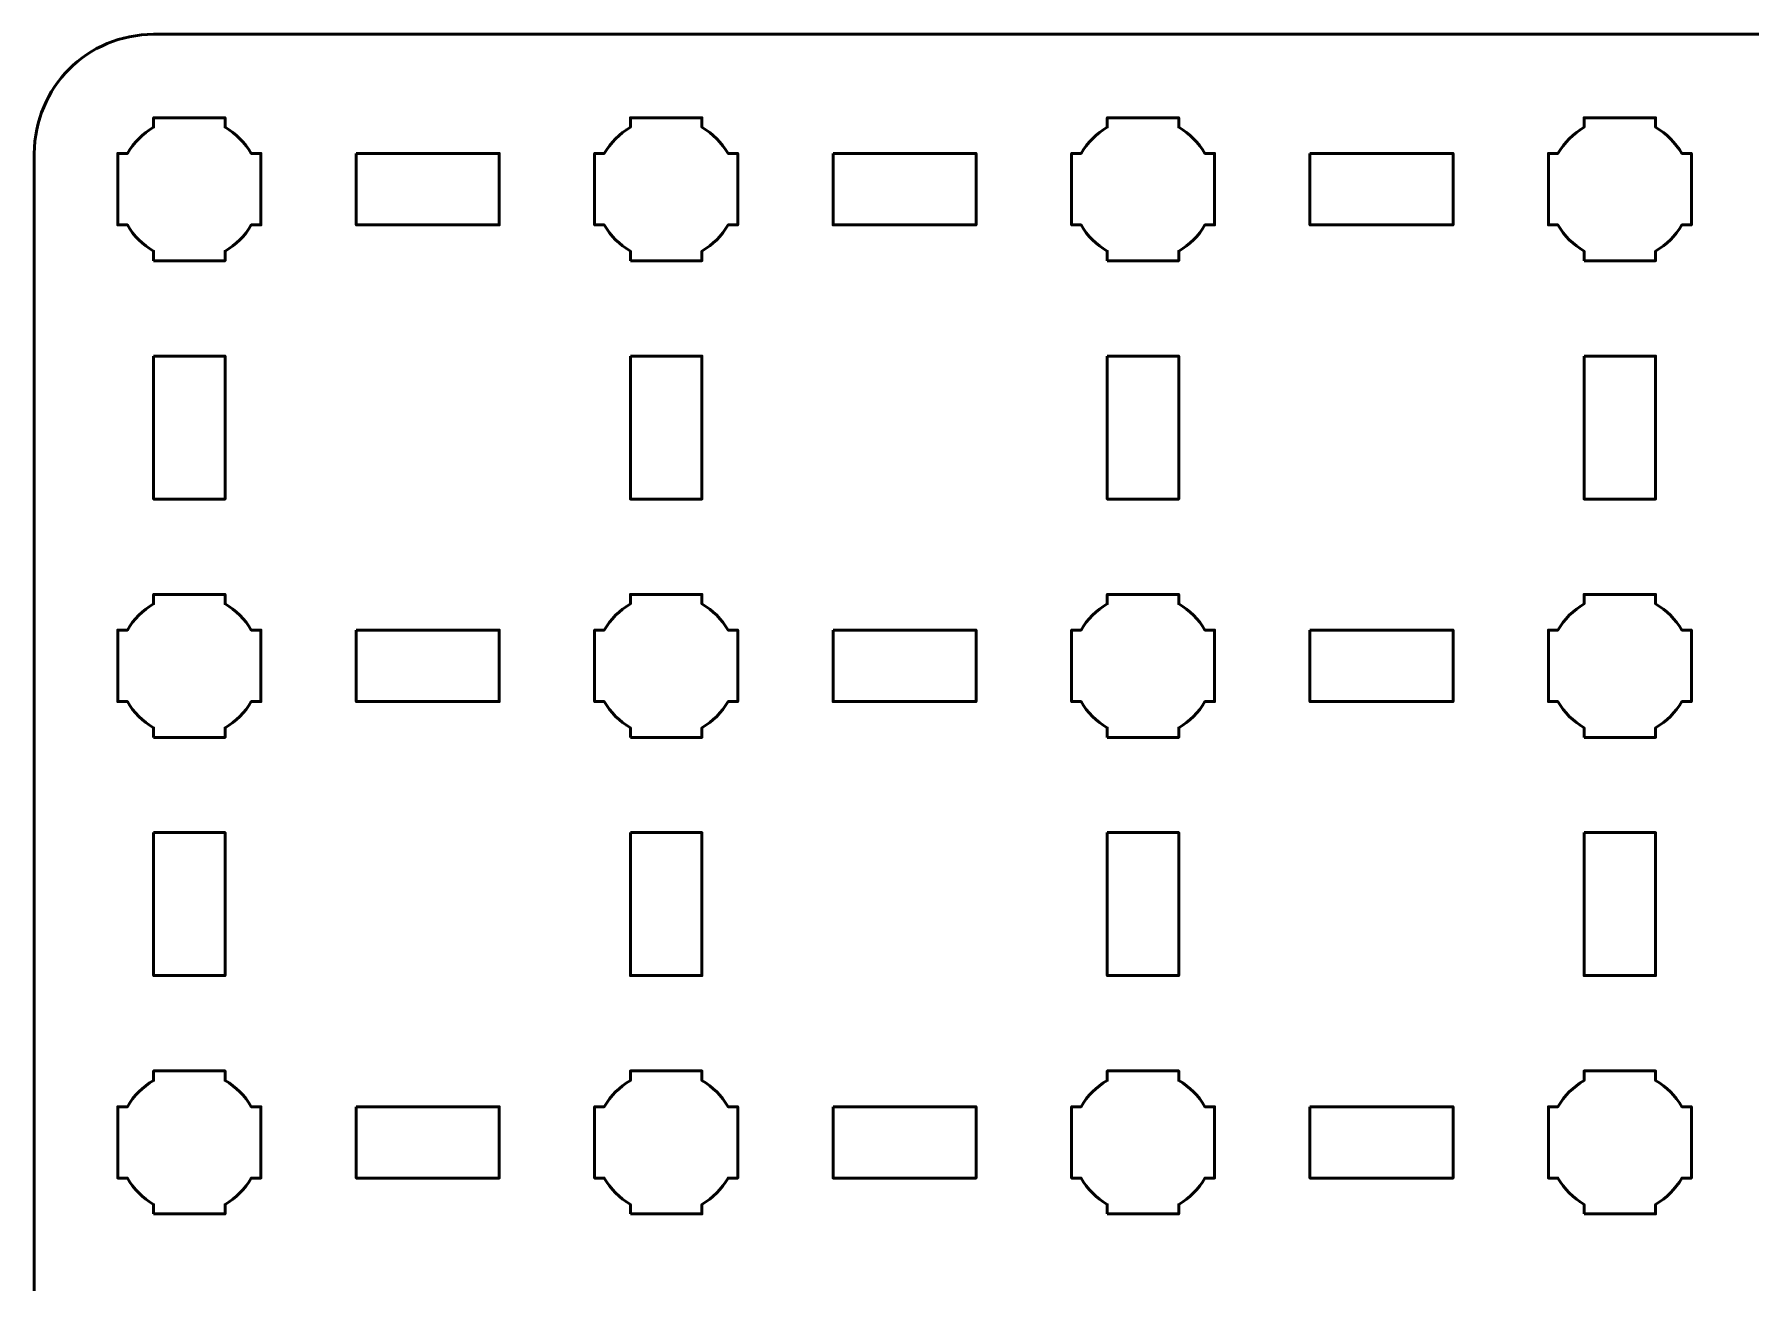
# Model space of a CAD drawing. Header units: centimetres. Extents: x -15.7 to 15.7, y -11.7 to 11.7.
# Drawn here: x -15.65 to -8.45, y 6.41 to 11.65 of the extents above; entities that cross this region are included whole.
import ezdxf

# ---------------------------------------------------------------- set-up
doc = ezdxf.new("R2010")
doc.units = ezdxf.units.CM
doc.header["$MEASUREMENT"] = 0
doc.layers.add('Layer 1', color=7, linetype='Continuous')

msp = doc.modelspace()

# ---------------------------------------------------------------- linework, layer by layer
at = {"layer": 'Layer 1', "lineweight": 53}
for points, knots in [([(-15.14993, 11.65001), (-15.14993, 11.65001), (15.14994, 11.65001), (15.14994, 11.65001), (15.14994, 11.65001), (15.42708, 11.65001), (15.65004, 11.42691), (15.65004, 11.14991), (15.65004, 11.14991), (15.65004, 11.14991), (15.65004, -11.15005), (15.65004, -11.15005), (15.65004, -11.15005), (15.65004, -11.42702), (15.42708, -11.65001), (15.14994, -11.65001), (15.14994, -11.65001), (15.14994, -11.65001), (-15.14993, -11.65001), (-15.14993, -11.65001), (-15.14993, -11.65001), (-15.42693, -11.65001), (-15.65003, -11.42702), (-15.65003, -11.15005), (-15.65003, -11.15005), (-15.65003, -11.15005), (-15.65003, 11.14991), (-15.65003, 11.14991), (-15.65003, 11.14991), (-15.65003, 11.42691), (-15.42693, 11.65001), (-15.14993, 11.65001)], [0, 0, 0, 0, 0.125, 0.125, 0.125, 0.125, 0.25, 0.25, 0.25, 0.25, 0.375, 0.375, 0.375, 0.375, 0.5, 0.5, 0.5, 0.5, 0.625, 0.625, 0.625, 0.625, 0.75, 0.75, 0.75, 0.75, 0.875, 0.875, 0.875, 0.875, 1, 1, 1, 1]), ([(-15.14993, 10.69998), (-15.14993, 10.69998), (-15.14993, 10.74009), (-15.14993, 10.74009), (-15.14993, 10.74009), (-15.19554, 10.76641), (-15.23347, 10.80444), (-15.25979, 10.84991), (-15.25979, 10.84991), (-15.25979, 10.84991), (-15.3, 10.84991), (-15.3, 10.84991), (-15.3, 10.84991), (-15.3, 10.84991), (-15.3, 10.99998), (-15.3, 10.99998), (-15.3, 10.99998), (-15.3, 10.99998), (-15.3, 11.14991), (-15.3, 11.14991), (-15.3, 11.14991), (-15.3, 11.14991), (-15.25979, 11.14991), (-15.25979, 11.14991), (-15.25979, 11.14991), (-15.23347, 11.19553), (-15.19554, 11.23345), (-15.14993, 11.25977), (-15.14993, 11.25977), (-15.14993, 11.25977), (-15.14993, 11.29998), (-15.14993, 11.29998), (-15.14993, 11.29998), (-15.14993, 11.29998), (-15, 11.29998), (-15, 11.29998), (-15, 11.29998), (-15, 11.29998), (-14.84993, 11.29998), (-14.84993, 11.29998), (-14.84993, 11.29998), (-14.84993, 11.29998), (-14.84993, 11.25977), (-14.84993, 11.25977), (-14.84993, 11.25977), (-14.80446, 11.23345), (-14.76643, 11.19553), (-14.74011, 11.14991), (-14.74011, 11.14991), (-14.74011, 11.14991), (-14.7, 11.14991), (-14.7, 11.14991), (-14.7, 11.14991), (-14.7, 11.14991), (-14.7, 10.99998), (-14.7, 10.99998), (-14.7, 10.99998), (-14.7, 10.99998), (-14.7, 10.84991), (-14.7, 10.84991), (-14.7, 10.84991), (-14.7, 10.84991), (-14.74011, 10.84991), (-14.74011, 10.84991), (-14.74011, 10.84991), (-14.76643, 10.80444), (-14.80446, 10.76641), (-14.84993, 10.74009), (-14.84993, 10.74009), (-14.84993, 10.74009), (-14.84993, 10.69998), (-14.84993, 10.69998), (-14.84993, 10.69998), (-14.84993, 10.69998), (-15, 10.69998), (-15, 10.69998), (-15, 10.69998), (-15, 10.69998), (-15.14993, 10.69998), (-15.14993, 10.69998)], [0, 0, 0, 0, 0.05, 0.05, 0.05, 0.05, 0.1, 0.1, 0.1, 0.1, 0.15, 0.15, 0.15, 0.15, 0.2, 0.2, 0.2, 0.2, 0.25, 0.25, 0.25, 0.25, 0.3, 0.3, 0.3, 0.3, 0.35, 0.35, 0.35, 0.35, 0.4, 0.4, 0.4, 0.4, 0.45, 0.45, 0.45, 0.45, 0.5, 0.5, 0.5, 0.5, 0.55, 0.55, 0.55, 0.55, 0.6, 0.6, 0.6, 0.6, 0.65, 0.65, 0.65, 0.65, 0.7, 0.7, 0.7, 0.7, 0.75, 0.75, 0.75, 0.75, 0.8, 0.8, 0.8, 0.8, 0.85, 0.85, 0.85, 0.85, 0.9, 0.9, 0.9, 0.9, 0.95, 0.95, 0.95, 0.95, 1, 1, 1, 1]), ([(-13.15, 10.69998), (-13.15, 10.69998), (-13.15, 10.74009), (-13.15, 10.74009), (-13.15, 10.74009), (-13.19547, 10.76641), (-13.2335, 10.80444), (-13.25982, 10.84991), (-13.25982, 10.84991), (-13.25982, 10.84991), (-13.29993, 10.84991), (-13.29993, 10.84991), (-13.29993, 10.84991), (-13.29993, 10.84991), (-13.29993, 10.99998), (-13.29993, 10.99998), (-13.29993, 10.99998), (-13.29993, 10.99998), (-13.29993, 11.14991), (-13.29993, 11.14991), (-13.29993, 11.14991), (-13.29993, 11.14991), (-13.25982, 11.14991), (-13.25982, 11.14991), (-13.25982, 11.14991), (-13.2335, 11.19553), (-13.19547, 11.23345), (-13.15, 11.25977), (-13.15, 11.25977), (-13.15, 11.25977), (-13.15, 11.29998), (-13.15, 11.29998), (-13.15, 11.29998), (-13.15, 11.29998), (-12.99993, 11.29998), (-12.99993, 11.29998), (-12.99993, 11.29998), (-12.99993, 11.29998), (-12.85, 11.29998), (-12.85, 11.29998), (-12.85, 11.29998), (-12.85, 11.29998), (-12.85, 11.25977), (-12.85, 11.25977), (-12.85, 11.25977), (-12.80452, 11.23345), (-12.76649, 11.19553), (-12.74018, 11.14991), (-12.74018, 11.14991), (-12.74018, 11.14991), (-12.69992, 11.14991), (-12.69992, 11.14991), (-12.69992, 11.14991), (-12.69992, 11.14991), (-12.69992, 10.99998), (-12.69992, 10.99998), (-12.69992, 10.99998), (-12.69992, 10.99998), (-12.69992, 10.84991), (-12.69992, 10.84991), (-12.69992, 10.84991), (-12.69992, 10.84991), (-12.74018, 10.84991), (-12.74018, 10.84991), (-12.74018, 10.84991), (-12.76649, 10.80444), (-12.80452, 10.76641), (-12.85, 10.74009), (-12.85, 10.74009), (-12.85, 10.74009), (-12.85, 10.69998), (-12.85, 10.69998), (-12.85, 10.69998), (-12.85, 10.69998), (-12.99993, 10.69998), (-12.99993, 10.69998), (-12.99993, 10.69998), (-12.99993, 10.69998), (-13.15, 10.69998), (-13.15, 10.69998)], [0, 0, 0, 0, 0.05, 0.05, 0.05, 0.05, 0.1, 0.1, 0.1, 0.1, 0.15, 0.15, 0.15, 0.15, 0.2, 0.2, 0.2, 0.2, 0.25, 0.25, 0.25, 0.25, 0.3, 0.3, 0.3, 0.3, 0.35, 0.35, 0.35, 0.35, 0.4, 0.4, 0.4, 0.4, 0.45, 0.45, 0.45, 0.45, 0.5, 0.5, 0.5, 0.5, 0.55, 0.55, 0.55, 0.55, 0.6, 0.6, 0.6, 0.6, 0.65, 0.65, 0.65, 0.65, 0.7, 0.7, 0.7, 0.7, 0.75, 0.75, 0.75, 0.75, 0.8, 0.8, 0.8, 0.8, 0.85, 0.85, 0.85, 0.85, 0.9, 0.9, 0.9, 0.9, 0.95, 0.95, 0.95, 0.95, 1, 1, 1, 1]), ([(-11.15007, 10.69998), (-11.15007, 10.69998), (-11.15007, 10.74009), (-11.15007, 10.74009), (-11.15007, 10.74009), (-11.19554, 10.76641), (-11.23343, 10.80444), (-11.25989, 10.84991), (-11.25989, 10.84991), (-11.25989, 10.84991), (-11.3, 10.84991), (-11.3, 10.84991), (-11.3, 10.84991), (-11.3, 10.84991), (-11.3, 10.99998), (-11.3, 10.99998), (-11.3, 10.99998), (-11.3, 10.99998), (-11.3, 11.14991), (-11.3, 11.14991), (-11.3, 11.14991), (-11.3, 11.14991), (-11.25989, 11.14991), (-11.25989, 11.14991), (-11.25989, 11.14991), (-11.23343, 11.19553), (-11.19554, 11.23345), (-11.15007, 11.25977), (-11.15007, 11.25977), (-11.15007, 11.25977), (-11.15007, 11.29998), (-11.15007, 11.29998), (-11.15007, 11.29998), (-11.15007, 11.29998), (-10.99999, 11.29998), (-10.99999, 11.29998), (-10.99999, 11.29998), (-10.99999, 11.29998), (-10.85006, 11.29998), (-10.85006, 11.29998), (-10.85006, 11.29998), (-10.85006, 11.29998), (-10.85006, 11.25977), (-10.85006, 11.25977), (-10.85006, 11.25977), (-10.80445, 11.23345), (-10.76653, 11.19553), (-10.74021, 11.14991), (-10.74021, 11.14991), (-10.74021, 11.14991), (-10.69999, 11.14991), (-10.69999, 11.14991), (-10.69999, 11.14991), (-10.69999, 11.14991), (-10.69999, 10.99998), (-10.69999, 10.99998), (-10.69999, 10.99998), (-10.69999, 10.99998), (-10.69999, 10.84991), (-10.69999, 10.84991), (-10.69999, 10.84991), (-10.69999, 10.84991), (-10.74021, 10.84991), (-10.74021, 10.84991), (-10.74021, 10.84991), (-10.76653, 10.80444), (-10.80445, 10.76641), (-10.85006, 10.74009), (-10.85006, 10.74009), (-10.85006, 10.74009), (-10.85006, 10.69998), (-10.85006, 10.69998), (-10.85006, 10.69998), (-10.85006, 10.69998), (-10.99999, 10.69998), (-10.99999, 10.69998), (-10.99999, 10.69998), (-10.99999, 10.69998), (-11.15007, 10.69998), (-11.15007, 10.69998)], [0, 0, 0, 0, 0.05, 0.05, 0.05, 0.05, 0.1, 0.1, 0.1, 0.1, 0.15, 0.15, 0.15, 0.15, 0.2, 0.2, 0.2, 0.2, 0.25, 0.25, 0.25, 0.25, 0.3, 0.3, 0.3, 0.3, 0.35, 0.35, 0.35, 0.35, 0.4, 0.4, 0.4, 0.4, 0.45, 0.45, 0.45, 0.45, 0.5, 0.5, 0.5, 0.5, 0.55, 0.55, 0.55, 0.55, 0.6, 0.6, 0.6, 0.6, 0.65, 0.65, 0.65, 0.65, 0.7, 0.7, 0.7, 0.7, 0.75, 0.75, 0.75, 0.75, 0.8, 0.8, 0.8, 0.8, 0.85, 0.85, 0.85, 0.85, 0.9, 0.9, 0.9, 0.9, 0.95, 0.95, 0.95, 0.95, 1, 1, 1, 1]), ([(-9.14996, 10.69998), (-9.14996, 10.69998), (-9.14996, 10.74009), (-9.14996, 10.74009), (-9.14996, 10.74009), (-9.19557, 10.76641), (-9.23346, 10.80444), (-9.25978, 10.84991), (-9.25978, 10.84991), (-9.25978, 10.84991), (-9.30003, 10.84991), (-9.30003, 10.84991), (-9.30003, 10.84991), (-9.30003, 10.84991), (-9.30003, 10.99998), (-9.30003, 10.99998), (-9.30003, 10.99998), (-9.30003, 10.99998), (-9.30003, 11.14991), (-9.30003, 11.14991), (-9.30003, 11.14991), (-9.30003, 11.14991), (-9.25978, 11.14991), (-9.25978, 11.14991), (-9.25978, 11.14991), (-9.23346, 11.19553), (-9.19557, 11.23345), (-9.14996, 11.25977), (-9.14996, 11.25977), (-9.14996, 11.25977), (-9.14996, 11.29998), (-9.14996, 11.29998), (-9.14996, 11.29998), (-9.14996, 11.29998), (-9.00003, 11.29998), (-9.00003, 11.29998), (-9.00003, 11.29998), (-9.00003, 11.29998), (-8.84995, 11.29998), (-8.84995, 11.29998), (-8.84995, 11.29998), (-8.84995, 11.29998), (-8.84995, 11.25977), (-8.84995, 11.25977), (-8.84995, 11.25977), (-8.80448, 11.23345), (-8.76645, 11.19553), (-8.74013, 11.14991), (-8.74013, 11.14991), (-8.74013, 11.14991), (-8.70002, 11.14991), (-8.70002, 11.14991), (-8.70002, 11.14991), (-8.70002, 11.14991), (-8.70002, 10.99998), (-8.70002, 10.99998), (-8.70002, 10.99998), (-8.70002, 10.99998), (-8.70002, 10.84991), (-8.70002, 10.84991), (-8.70002, 10.84991), (-8.70002, 10.84991), (-8.74013, 10.84991), (-8.74013, 10.84991), (-8.74013, 10.84991), (-8.76645, 10.80444), (-8.80448, 10.76641), (-8.84995, 10.74009), (-8.84995, 10.74009), (-8.84995, 10.74009), (-8.84995, 10.69998), (-8.84995, 10.69998), (-8.84995, 10.69998), (-8.84995, 10.69998), (-9.00003, 10.69998), (-9.00003, 10.69998), (-9.00003, 10.69998), (-9.00003, 10.69998), (-9.14996, 10.69998), (-9.14996, 10.69998)], [0, 0, 0, 0, 0.05, 0.05, 0.05, 0.05, 0.1, 0.1, 0.1, 0.1, 0.15, 0.15, 0.15, 0.15, 0.2, 0.2, 0.2, 0.2, 0.25, 0.25, 0.25, 0.25, 0.3, 0.3, 0.3, 0.3, 0.35, 0.35, 0.35, 0.35, 0.4, 0.4, 0.4, 0.4, 0.45, 0.45, 0.45, 0.45, 0.5, 0.5, 0.5, 0.5, 0.55, 0.55, 0.55, 0.55, 0.6, 0.6, 0.6, 0.6, 0.65, 0.65, 0.65, 0.65, 0.7, 0.7, 0.7, 0.7, 0.75, 0.75, 0.75, 0.75, 0.8, 0.8, 0.8, 0.8, 0.85, 0.85, 0.85, 0.85, 0.9, 0.9, 0.9, 0.9, 0.95, 0.95, 0.95, 0.95, 1, 1, 1, 1]), ([(-14.29998, 11.14991), (-14.29998, 11.14991), (-13.69998, 11.14991), (-13.69998, 11.14991), (-13.69998, 11.14991), (-13.69998, 11.14991), (-13.69998, 10.84991), (-13.69998, 10.84991), (-13.69998, 10.84991), (-13.69998, 10.84991), (-14.29998, 10.84991), (-14.29998, 10.84991), (-14.29998, 10.84991), (-14.29998, 10.84991), (-14.29998, 11.14991), (-14.29998, 11.14991)], [0, 0, 0, 0, 0.25, 0.25, 0.25, 0.25, 0.5, 0.5, 0.5, 0.5, 0.75, 0.75, 0.75, 0.75, 1, 1, 1, 1]), ([(-12.30002, 11.14991), (-12.30002, 11.14991), (-11.70001, 11.14991), (-11.70001, 11.14991), (-11.70001, 11.14991), (-11.70001, 11.14991), (-11.70001, 10.84991), (-11.70001, 10.84991), (-11.70001, 10.84991), (-11.70001, 10.84991), (-12.30002, 10.84991), (-12.30002, 10.84991), (-12.30002, 10.84991), (-12.30002, 10.84991), (-12.30002, 11.14991), (-12.30002, 11.14991)], [0, 0, 0, 0, 0.25, 0.25, 0.25, 0.25, 0.5, 0.5, 0.5, 0.5, 0.75, 0.75, 0.75, 0.75, 1, 1, 1, 1]), ([(-10.29994, 11.14991), (-10.29994, 11.14991), (-9.69994, 11.14991), (-9.69994, 11.14991), (-9.69994, 11.14991), (-9.69994, 11.14991), (-9.69994, 10.84991), (-9.69994, 10.84991), (-9.69994, 10.84991), (-9.69994, 10.84991), (-10.29994, 10.84991), (-10.29994, 10.84991), (-10.29994, 10.84991), (-10.29994, 10.84991), (-10.29994, 11.14991), (-10.29994, 11.14991)], [0, 0, 0, 0, 0.25, 0.25, 0.25, 0.25, 0.5, 0.5, 0.5, 0.5, 0.75, 0.75, 0.75, 0.75, 1, 1, 1, 1]), ([(-15.14993, 10.29996), (-15.14993, 10.29996), (-14.84993, 10.29996), (-14.84993, 10.29996), (-14.84993, 10.29996), (-14.84993, 10.29996), (-14.84993, 9.69996), (-14.84993, 9.69996), (-14.84993, 9.69996), (-14.84993, 9.69996), (-15.14993, 9.69996), (-15.14993, 9.69996), (-15.14993, 9.69996), (-15.14993, 9.69996), (-15.14993, 10.29996), (-15.14993, 10.29996)], [0, 0, 0, 0, 0.25, 0.25, 0.25, 0.25, 0.5, 0.5, 0.5, 0.5, 0.75, 0.75, 0.75, 0.75, 1, 1, 1, 1]), ([(-13.15, 10.29996), (-13.15, 10.29996), (-12.85, 10.29996), (-12.85, 10.29996), (-12.85, 10.29996), (-12.85, 10.29996), (-12.85, 9.69996), (-12.85, 9.69996), (-12.85, 9.69996), (-12.85, 9.69996), (-13.15, 9.69996), (-13.15, 9.69996), (-13.15, 9.69996), (-13.15, 9.69996), (-13.15, 10.29996), (-13.15, 10.29996)], [0, 0, 0, 0, 0.25, 0.25, 0.25, 0.25, 0.5, 0.5, 0.5, 0.5, 0.75, 0.75, 0.75, 0.75, 1, 1, 1, 1]), ([(-11.15007, 10.29996), (-11.15007, 10.29996), (-10.85006, 10.29996), (-10.85006, 10.29996), (-10.85006, 10.29996), (-10.85006, 10.29996), (-10.85006, 9.69996), (-10.85006, 9.69996), (-10.85006, 9.69996), (-10.85006, 9.69996), (-11.15007, 9.69996), (-11.15007, 9.69996), (-11.15007, 9.69996), (-11.15007, 9.69996), (-11.15007, 10.29996), (-11.15007, 10.29996)], [0, 0, 0, 0, 0.25, 0.25, 0.25, 0.25, 0.5, 0.5, 0.5, 0.5, 0.75, 0.75, 0.75, 0.75, 1, 1, 1, 1]), ([(-9.14996, 10.29996), (-9.14996, 10.29996), (-8.84995, 10.29996), (-8.84995, 10.29996), (-8.84995, 10.29996), (-8.84995, 10.29996), (-8.84995, 9.69996), (-8.84995, 9.69996), (-8.84995, 9.69996), (-8.84995, 9.69996), (-9.14996, 9.69996), (-9.14996, 9.69996), (-9.14996, 9.69996), (-9.14996, 9.69996), (-9.14996, 10.29996), (-9.14996, 10.29996)], [0, 0, 0, 0, 0.25, 0.25, 0.25, 0.25, 0.5, 0.5, 0.5, 0.5, 0.75, 0.75, 0.75, 0.75, 1, 1, 1, 1]), ([(-15.14993, 8.6999), (-15.14993, 8.6999), (-15.14993, 8.74016), (-15.14993, 8.74016), (-15.14993, 8.74016), (-15.19554, 8.76647), (-15.23347, 8.8045), (-15.25979, 8.84998), (-15.25979, 8.84998), (-15.25979, 8.84998), (-15.3, 8.84998), (-15.3, 8.84998), (-15.3, 8.84998), (-15.3, 8.84998), (-15.3, 8.99991), (-15.3, 8.99991), (-15.3, 8.99991), (-15.3, 8.99991), (-15.3, 9.14998), (-15.3, 9.14998), (-15.3, 9.14998), (-15.3, 9.14998), (-15.25979, 9.14998), (-15.25979, 9.14998), (-15.25979, 9.14998), (-15.23347, 9.19545), (-15.19554, 9.23348), (-15.14993, 9.2598), (-15.14993, 9.2598), (-15.14993, 9.2598), (-15.14993, 9.29991), (-15.14993, 9.29991), (-15.14993, 9.29991), (-15.14993, 9.29991), (-15, 9.29991), (-15, 9.29991), (-15, 9.29991), (-15, 9.29991), (-14.84993, 9.29991), (-14.84993, 9.29991), (-14.84993, 9.29991), (-14.84993, 9.29991), (-14.84993, 9.2598), (-14.84993, 9.2598), (-14.84993, 9.2598), (-14.80446, 9.23348), (-14.76643, 9.19545), (-14.74011, 9.14998), (-14.74011, 9.14998), (-14.74011, 9.14998), (-14.7, 9.14998), (-14.7, 9.14998), (-14.7, 9.14998), (-14.7, 9.14998), (-14.7, 8.99991), (-14.7, 8.99991), (-14.7, 8.99991), (-14.7, 8.99991), (-14.7, 8.84998), (-14.7, 8.84998), (-14.7, 8.84998), (-14.7, 8.84998), (-14.74011, 8.84998), (-14.74011, 8.84998), (-14.74011, 8.84998), (-14.76643, 8.8045), (-14.80446, 8.76647), (-14.84993, 8.74016), (-14.84993, 8.74016), (-14.84993, 8.74016), (-14.84993, 8.6999), (-14.84993, 8.6999), (-14.84993, 8.6999), (-14.84993, 8.6999), (-15, 8.6999), (-15, 8.6999), (-15, 8.6999), (-15, 8.6999), (-15.14993, 8.6999), (-15.14993, 8.6999)], [0, 0, 0, 0, 0.05, 0.05, 0.05, 0.05, 0.1, 0.1, 0.1, 0.1, 0.15, 0.15, 0.15, 0.15, 0.2, 0.2, 0.2, 0.2, 0.25, 0.25, 0.25, 0.25, 0.3, 0.3, 0.3, 0.3, 0.35, 0.35, 0.35, 0.35, 0.4, 0.4, 0.4, 0.4, 0.45, 0.45, 0.45, 0.45, 0.5, 0.5, 0.5, 0.5, 0.55, 0.55, 0.55, 0.55, 0.6, 0.6, 0.6, 0.6, 0.65, 0.65, 0.65, 0.65, 0.7, 0.7, 0.7, 0.7, 0.75, 0.75, 0.75, 0.75, 0.8, 0.8, 0.8, 0.8, 0.85, 0.85, 0.85, 0.85, 0.9, 0.9, 0.9, 0.9, 0.95, 0.95, 0.95, 0.95, 1, 1, 1, 1]), ([(-13.15, 8.6999), (-13.15, 8.6999), (-13.15, 8.74016), (-13.15, 8.74016), (-13.15, 8.74016), (-13.19547, 8.76647), (-13.2335, 8.8045), (-13.25982, 8.84998), (-13.25982, 8.84998), (-13.25982, 8.84998), (-13.29993, 8.84998), (-13.29993, 8.84998), (-13.29993, 8.84998), (-13.29993, 8.84998), (-13.29993, 8.99991), (-13.29993, 8.99991), (-13.29993, 8.99991), (-13.29993, 8.99991), (-13.29993, 9.14998), (-13.29993, 9.14998), (-13.29993, 9.14998), (-13.29993, 9.14998), (-13.25982, 9.14998), (-13.25982, 9.14998), (-13.25982, 9.14998), (-13.2335, 9.19545), (-13.19547, 9.23348), (-13.15, 9.2598), (-13.15, 9.2598), (-13.15, 9.2598), (-13.15, 9.29991), (-13.15, 9.29991), (-13.15, 9.29991), (-13.15, 9.29991), (-12.99993, 9.29991), (-12.99993, 9.29991), (-12.99993, 9.29991), (-12.99993, 9.29991), (-12.85, 9.29991), (-12.85, 9.29991), (-12.85, 9.29991), (-12.85, 9.29991), (-12.85, 9.2598), (-12.85, 9.2598), (-12.85, 9.2598), (-12.80452, 9.23348), (-12.76649, 9.19545), (-12.74018, 9.14998), (-12.74018, 9.14998), (-12.74018, 9.14998), (-12.69992, 9.14998), (-12.69992, 9.14998), (-12.69992, 9.14998), (-12.69992, 9.14998), (-12.69992, 8.99991), (-12.69992, 8.99991), (-12.69992, 8.99991), (-12.69992, 8.99991), (-12.69992, 8.84998), (-12.69992, 8.84998), (-12.69992, 8.84998), (-12.69992, 8.84998), (-12.74018, 8.84998), (-12.74018, 8.84998), (-12.74018, 8.84998), (-12.76649, 8.8045), (-12.80452, 8.76647), (-12.85, 8.74016), (-12.85, 8.74016), (-12.85, 8.74016), (-12.85, 8.6999), (-12.85, 8.6999), (-12.85, 8.6999), (-12.85, 8.6999), (-12.99993, 8.6999), (-12.99993, 8.6999), (-12.99993, 8.6999), (-12.99993, 8.6999), (-13.15, 8.6999), (-13.15, 8.6999)], [0, 0, 0, 0, 0.05, 0.05, 0.05, 0.05, 0.1, 0.1, 0.1, 0.1, 0.15, 0.15, 0.15, 0.15, 0.2, 0.2, 0.2, 0.2, 0.25, 0.25, 0.25, 0.25, 0.3, 0.3, 0.3, 0.3, 0.35, 0.35, 0.35, 0.35, 0.4, 0.4, 0.4, 0.4, 0.45, 0.45, 0.45, 0.45, 0.5, 0.5, 0.5, 0.5, 0.55, 0.55, 0.55, 0.55, 0.6, 0.6, 0.6, 0.6, 0.65, 0.65, 0.65, 0.65, 0.7, 0.7, 0.7, 0.7, 0.75, 0.75, 0.75, 0.75, 0.8, 0.8, 0.8, 0.8, 0.85, 0.85, 0.85, 0.85, 0.9, 0.9, 0.9, 0.9, 0.95, 0.95, 0.95, 0.95, 1, 1, 1, 1]), ([(-11.15007, 8.6999), (-11.15007, 8.6999), (-11.15007, 8.74016), (-11.15007, 8.74016), (-11.15007, 8.74016), (-11.19554, 8.76647), (-11.23343, 8.8045), (-11.25989, 8.84998), (-11.25989, 8.84998), (-11.25989, 8.84998), (-11.3, 8.84998), (-11.3, 8.84998), (-11.3, 8.84998), (-11.3, 8.84998), (-11.3, 8.99991), (-11.3, 8.99991), (-11.3, 8.99991), (-11.3, 8.99991), (-11.3, 9.14998), (-11.3, 9.14998), (-11.3, 9.14998), (-11.3, 9.14998), (-11.25989, 9.14998), (-11.25989, 9.14998), (-11.25989, 9.14998), (-11.23343, 9.19545), (-11.19554, 9.23348), (-11.15007, 9.2598), (-11.15007, 9.2598), (-11.15007, 9.2598), (-11.15007, 9.29991), (-11.15007, 9.29991), (-11.15007, 9.29991), (-11.15007, 9.29991), (-10.99999, 9.29991), (-10.99999, 9.29991), (-10.99999, 9.29991), (-10.99999, 9.29991), (-10.85006, 9.29991), (-10.85006, 9.29991), (-10.85006, 9.29991), (-10.85006, 9.29991), (-10.85006, 9.2598), (-10.85006, 9.2598), (-10.85006, 9.2598), (-10.80445, 9.23348), (-10.76653, 9.19545), (-10.74021, 9.14998), (-10.74021, 9.14998), (-10.74021, 9.14998), (-10.69999, 9.14998), (-10.69999, 9.14998), (-10.69999, 9.14998), (-10.69999, 9.14998), (-10.69999, 8.99991), (-10.69999, 8.99991), (-10.69999, 8.99991), (-10.69999, 8.99991), (-10.69999, 8.84998), (-10.69999, 8.84998), (-10.69999, 8.84998), (-10.69999, 8.84998), (-10.74021, 8.84998), (-10.74021, 8.84998), (-10.74021, 8.84998), (-10.76653, 8.8045), (-10.80445, 8.76647), (-10.85006, 8.74016), (-10.85006, 8.74016), (-10.85006, 8.74016), (-10.85006, 8.6999), (-10.85006, 8.6999), (-10.85006, 8.6999), (-10.85006, 8.6999), (-10.99999, 8.6999), (-10.99999, 8.6999), (-10.99999, 8.6999), (-10.99999, 8.6999), (-11.15007, 8.6999), (-11.15007, 8.6999)], [0, 0, 0, 0, 0.05, 0.05, 0.05, 0.05, 0.1, 0.1, 0.1, 0.1, 0.15, 0.15, 0.15, 0.15, 0.2, 0.2, 0.2, 0.2, 0.25, 0.25, 0.25, 0.25, 0.3, 0.3, 0.3, 0.3, 0.35, 0.35, 0.35, 0.35, 0.4, 0.4, 0.4, 0.4, 0.45, 0.45, 0.45, 0.45, 0.5, 0.5, 0.5, 0.5, 0.55, 0.55, 0.55, 0.55, 0.6, 0.6, 0.6, 0.6, 0.65, 0.65, 0.65, 0.65, 0.7, 0.7, 0.7, 0.7, 0.75, 0.75, 0.75, 0.75, 0.8, 0.8, 0.8, 0.8, 0.85, 0.85, 0.85, 0.85, 0.9, 0.9, 0.9, 0.9, 0.95, 0.95, 0.95, 0.95, 1, 1, 1, 1]), ([(-9.14996, 8.6999), (-9.14996, 8.6999), (-9.14996, 8.74016), (-9.14996, 8.74016), (-9.14996, 8.74016), (-9.19557, 8.76647), (-9.23346, 8.8045), (-9.25978, 8.84998), (-9.25978, 8.84998), (-9.25978, 8.84998), (-9.30003, 8.84998), (-9.30003, 8.84998), (-9.30003, 8.84998), (-9.30003, 8.84998), (-9.30003, 8.99991), (-9.30003, 8.99991), (-9.30003, 8.99991), (-9.30003, 8.99991), (-9.30003, 9.14998), (-9.30003, 9.14998), (-9.30003, 9.14998), (-9.30003, 9.14998), (-9.25978, 9.14998), (-9.25978, 9.14998), (-9.25978, 9.14998), (-9.23346, 9.19545), (-9.19557, 9.23348), (-9.14996, 9.2598), (-9.14996, 9.2598), (-9.14996, 9.2598), (-9.14996, 9.29991), (-9.14996, 9.29991), (-9.14996, 9.29991), (-9.14996, 9.29991), (-9.00003, 9.29991), (-9.00003, 9.29991), (-9.00003, 9.29991), (-9.00003, 9.29991), (-8.84995, 9.29991), (-8.84995, 9.29991), (-8.84995, 9.29991), (-8.84995, 9.29991), (-8.84995, 9.2598), (-8.84995, 9.2598), (-8.84995, 9.2598), (-8.80448, 9.23348), (-8.76645, 9.19545), (-8.74013, 9.14998), (-8.74013, 9.14998), (-8.74013, 9.14998), (-8.70002, 9.14998), (-8.70002, 9.14998), (-8.70002, 9.14998), (-8.70002, 9.14998), (-8.70002, 8.99991), (-8.70002, 8.99991), (-8.70002, 8.99991), (-8.70002, 8.99991), (-8.70002, 8.84998), (-8.70002, 8.84998), (-8.70002, 8.84998), (-8.70002, 8.84998), (-8.74013, 8.84998), (-8.74013, 8.84998), (-8.74013, 8.84998), (-8.76645, 8.8045), (-8.80448, 8.76647), (-8.84995, 8.74016), (-8.84995, 8.74016), (-8.84995, 8.74016), (-8.84995, 8.6999), (-8.84995, 8.6999), (-8.84995, 8.6999), (-8.84995, 8.6999), (-9.00003, 8.6999), (-9.00003, 8.6999), (-9.00003, 8.6999), (-9.00003, 8.6999), (-9.14996, 8.6999), (-9.14996, 8.6999)], [0, 0, 0, 0, 0.05, 0.05, 0.05, 0.05, 0.1, 0.1, 0.1, 0.1, 0.15, 0.15, 0.15, 0.15, 0.2, 0.2, 0.2, 0.2, 0.25, 0.25, 0.25, 0.25, 0.3, 0.3, 0.3, 0.3, 0.35, 0.35, 0.35, 0.35, 0.4, 0.4, 0.4, 0.4, 0.45, 0.45, 0.45, 0.45, 0.5, 0.5, 0.5, 0.5, 0.55, 0.55, 0.55, 0.55, 0.6, 0.6, 0.6, 0.6, 0.65, 0.65, 0.65, 0.65, 0.7, 0.7, 0.7, 0.7, 0.75, 0.75, 0.75, 0.75, 0.8, 0.8, 0.8, 0.8, 0.85, 0.85, 0.85, 0.85, 0.9, 0.9, 0.9, 0.9, 0.95, 0.95, 0.95, 0.95, 1, 1, 1, 1]), ([(-14.29998, 9.14998), (-14.29998, 9.14998), (-13.69998, 9.14998), (-13.69998, 9.14998), (-13.69998, 9.14998), (-13.69998, 9.14998), (-13.69998, 8.84998), (-13.69998, 8.84998), (-13.69998, 8.84998), (-13.69998, 8.84998), (-14.29998, 8.84998), (-14.29998, 8.84998), (-14.29998, 8.84998), (-14.29998, 8.84998), (-14.29998, 9.14998), (-14.29998, 9.14998)], [0, 0, 0, 0, 0.25, 0.25, 0.25, 0.25, 0.5, 0.5, 0.5, 0.5, 0.75, 0.75, 0.75, 0.75, 1, 1, 1, 1]), ([(-12.30002, 9.14998), (-12.30002, 9.14998), (-11.70001, 9.14998), (-11.70001, 9.14998), (-11.70001, 9.14998), (-11.70001, 9.14998), (-11.70001, 8.84998), (-11.70001, 8.84998), (-11.70001, 8.84998), (-11.70001, 8.84998), (-12.30002, 8.84998), (-12.30002, 8.84998), (-12.30002, 8.84998), (-12.30002, 8.84998), (-12.30002, 9.14998), (-12.30002, 9.14998)], [0, 0, 0, 0, 0.25, 0.25, 0.25, 0.25, 0.5, 0.5, 0.5, 0.5, 0.75, 0.75, 0.75, 0.75, 1, 1, 1, 1]), ([(-10.29994, 9.14998), (-10.29994, 9.14998), (-9.69994, 9.14998), (-9.69994, 9.14998), (-9.69994, 9.14998), (-9.69994, 9.14998), (-9.69994, 8.84998), (-9.69994, 8.84998), (-9.69994, 8.84998), (-9.69994, 8.84998), (-10.29994, 8.84998), (-10.29994, 8.84998), (-10.29994, 8.84998), (-10.29994, 8.84998), (-10.29994, 9.14998), (-10.29994, 9.14998)], [0, 0, 0, 0, 0.25, 0.25, 0.25, 0.25, 0.5, 0.5, 0.5, 0.5, 0.75, 0.75, 0.75, 0.75, 1, 1, 1, 1]), ([(-15.14993, 8.3), (-15.14993, 8.3), (-14.84993, 8.3), (-14.84993, 8.3), (-14.84993, 8.3), (-14.84993, 8.3), (-14.84993, 7.69999), (-14.84993, 7.69999), (-14.84993, 7.69999), (-14.84993, 7.69999), (-15.14993, 7.69999), (-15.14993, 7.69999), (-15.14993, 7.69999), (-15.14993, 7.69999), (-15.14993, 8.3), (-15.14993, 8.3)], [0, 0, 0, 0, 0.25, 0.25, 0.25, 0.25, 0.5, 0.5, 0.5, 0.5, 0.75, 0.75, 0.75, 0.75, 1, 1, 1, 1]), ([(-13.15, 8.3), (-13.15, 8.3), (-12.85, 8.3), (-12.85, 8.3), (-12.85, 8.3), (-12.85, 8.3), (-12.85, 7.69999), (-12.85, 7.69999), (-12.85, 7.69999), (-12.85, 7.69999), (-13.15, 7.69999), (-13.15, 7.69999), (-13.15, 7.69999), (-13.15, 7.69999), (-13.15, 8.3), (-13.15, 8.3)], [0, 0, 0, 0, 0.25, 0.25, 0.25, 0.25, 0.5, 0.5, 0.5, 0.5, 0.75, 0.75, 0.75, 0.75, 1, 1, 1, 1]), ([(-11.15007, 8.3), (-11.15007, 8.3), (-10.85006, 8.3), (-10.85006, 8.3), (-10.85006, 8.3), (-10.85006, 8.3), (-10.85006, 7.69999), (-10.85006, 7.69999), (-10.85006, 7.69999), (-10.85006, 7.69999), (-11.15007, 7.69999), (-11.15007, 7.69999), (-11.15007, 7.69999), (-11.15007, 7.69999), (-11.15007, 8.3), (-11.15007, 8.3)], [0, 0, 0, 0, 0.25, 0.25, 0.25, 0.25, 0.5, 0.5, 0.5, 0.5, 0.75, 0.75, 0.75, 0.75, 1, 1, 1, 1]), ([(-9.14996, 8.3), (-9.14996, 8.3), (-8.84995, 8.3), (-8.84995, 8.3), (-8.84995, 8.3), (-8.84995, 8.3), (-8.84995, 7.69999), (-8.84995, 7.69999), (-8.84995, 7.69999), (-8.84995, 7.69999), (-9.14996, 7.69999), (-9.14996, 7.69999), (-9.14996, 7.69999), (-9.14996, 7.69999), (-9.14996, 8.3), (-9.14996, 8.3)], [0, 0, 0, 0, 0.25, 0.25, 0.25, 0.25, 0.5, 0.5, 0.5, 0.5, 0.75, 0.75, 0.75, 0.75, 1, 1, 1, 1]), ([(-15.14993, 6.69997), (-15.14993, 6.69997), (-15.14993, 6.74005), (-15.14993, 6.74005), (-15.14993, 6.74005), (-15.19554, 6.76651), (-15.23347, 6.80443), (-15.25979, 6.85004), (-15.25979, 6.85004), (-15.25979, 6.85004), (-15.3, 6.85004), (-15.3, 6.85004), (-15.3, 6.85004), (-15.3, 6.85004), (-15.3, 6.99997), (-15.3, 6.99997), (-15.3, 6.99997), (-15.3, 6.99997), (-15.3, 7.15005), (-15.3, 7.15005), (-15.3, 7.15005), (-15.3, 7.15005), (-15.25979, 7.15005), (-15.25979, 7.15005), (-15.25979, 7.15005), (-15.23347, 7.19552), (-15.19554, 7.23355), (-15.14993, 7.25987), (-15.14993, 7.25987), (-15.14993, 7.25987), (-15.14993, 7.29998), (-15.14993, 7.29998), (-15.14993, 7.29998), (-15.14993, 7.29998), (-15, 7.29998), (-15, 7.29998), (-15, 7.29998), (-15, 7.29998), (-14.84993, 7.29998), (-14.84993, 7.29998), (-14.84993, 7.29998), (-14.84993, 7.29998), (-14.84993, 7.25987), (-14.84993, 7.25987), (-14.84993, 7.25987), (-14.80446, 7.23355), (-14.76643, 7.19552), (-14.74011, 7.15005), (-14.74011, 7.15005), (-14.74011, 7.15005), (-14.7, 7.15005), (-14.7, 7.15005), (-14.7, 7.15005), (-14.7, 7.15005), (-14.7, 6.99997), (-14.7, 6.99997), (-14.7, 6.99997), (-14.7, 6.99997), (-14.7, 6.85004), (-14.7, 6.85004), (-14.7, 6.85004), (-14.7, 6.85004), (-14.74011, 6.85004), (-14.74011, 6.85004), (-14.74011, 6.85004), (-14.76643, 6.80443), (-14.80446, 6.76651), (-14.84993, 6.74005), (-14.84993, 6.74005), (-14.84993, 6.74005), (-14.84993, 6.69997), (-14.84993, 6.69997), (-14.84993, 6.69997), (-14.84993, 6.69997), (-15, 6.69997), (-15, 6.69997), (-15, 6.69997), (-15, 6.69997), (-15.14993, 6.69997), (-15.14993, 6.69997)], [0, 0, 0, 0, 0.05, 0.05, 0.05, 0.05, 0.1, 0.1, 0.1, 0.1, 0.15, 0.15, 0.15, 0.15, 0.2, 0.2, 0.2, 0.2, 0.25, 0.25, 0.25, 0.25, 0.3, 0.3, 0.3, 0.3, 0.35, 0.35, 0.35, 0.35, 0.4, 0.4, 0.4, 0.4, 0.45, 0.45, 0.45, 0.45, 0.5, 0.5, 0.5, 0.5, 0.55, 0.55, 0.55, 0.55, 0.6, 0.6, 0.6, 0.6, 0.65, 0.65, 0.65, 0.65, 0.7, 0.7, 0.7, 0.7, 0.75, 0.75, 0.75, 0.75, 0.8, 0.8, 0.8, 0.8, 0.85, 0.85, 0.85, 0.85, 0.9, 0.9, 0.9, 0.9, 0.95, 0.95, 0.95, 0.95, 1, 1, 1, 1]), ([(-13.15, 6.69997), (-13.15, 6.69997), (-13.15, 6.74005), (-13.15, 6.74005), (-13.15, 6.74005), (-13.19547, 6.76651), (-13.2335, 6.80443), (-13.25982, 6.85004), (-13.25982, 6.85004), (-13.25982, 6.85004), (-13.29993, 6.85004), (-13.29993, 6.85004), (-13.29993, 6.85004), (-13.29993, 6.85004), (-13.29993, 6.99997), (-13.29993, 6.99997), (-13.29993, 6.99997), (-13.29993, 6.99997), (-13.29993, 7.15005), (-13.29993, 7.15005), (-13.29993, 7.15005), (-13.29993, 7.15005), (-13.25982, 7.15005), (-13.25982, 7.15005), (-13.25982, 7.15005), (-13.2335, 7.19552), (-13.19547, 7.23355), (-13.15, 7.25987), (-13.15, 7.25987), (-13.15, 7.25987), (-13.15, 7.29998), (-13.15, 7.29998), (-13.15, 7.29998), (-13.15, 7.29998), (-12.99993, 7.29998), (-12.99993, 7.29998), (-12.99993, 7.29998), (-12.99993, 7.29998), (-12.85, 7.29998), (-12.85, 7.29998), (-12.85, 7.29998), (-12.85, 7.29998), (-12.85, 7.25987), (-12.85, 7.25987), (-12.85, 7.25987), (-12.80452, 7.23355), (-12.76649, 7.19552), (-12.74018, 7.15005), (-12.74018, 7.15005), (-12.74018, 7.15005), (-12.69992, 7.15005), (-12.69992, 7.15005), (-12.69992, 7.15005), (-12.69992, 7.15005), (-12.69992, 6.99997), (-12.69992, 6.99997), (-12.69992, 6.99997), (-12.69992, 6.99997), (-12.69992, 6.85004), (-12.69992, 6.85004), (-12.69992, 6.85004), (-12.69992, 6.85004), (-12.74018, 6.85004), (-12.74018, 6.85004), (-12.74018, 6.85004), (-12.76649, 6.80443), (-12.80452, 6.76651), (-12.85, 6.74005), (-12.85, 6.74005), (-12.85, 6.74005), (-12.85, 6.69997), (-12.85, 6.69997), (-12.85, 6.69997), (-12.85, 6.69997), (-12.99993, 6.69997), (-12.99993, 6.69997), (-12.99993, 6.69997), (-12.99993, 6.69997), (-13.15, 6.69997), (-13.15, 6.69997)], [0, 0, 0, 0, 0.05, 0.05, 0.05, 0.05, 0.1, 0.1, 0.1, 0.1, 0.15, 0.15, 0.15, 0.15, 0.2, 0.2, 0.2, 0.2, 0.25, 0.25, 0.25, 0.25, 0.3, 0.3, 0.3, 0.3, 0.35, 0.35, 0.35, 0.35, 0.4, 0.4, 0.4, 0.4, 0.45, 0.45, 0.45, 0.45, 0.5, 0.5, 0.5, 0.5, 0.55, 0.55, 0.55, 0.55, 0.6, 0.6, 0.6, 0.6, 0.65, 0.65, 0.65, 0.65, 0.7, 0.7, 0.7, 0.7, 0.75, 0.75, 0.75, 0.75, 0.8, 0.8, 0.8, 0.8, 0.85, 0.85, 0.85, 0.85, 0.9, 0.9, 0.9, 0.9, 0.95, 0.95, 0.95, 0.95, 1, 1, 1, 1]), ([(-11.15007, 6.69997), (-11.15007, 6.69997), (-11.15007, 6.74005), (-11.15007, 6.74005), (-11.15007, 6.74005), (-11.19554, 6.76651), (-11.23343, 6.80443), (-11.25989, 6.85004), (-11.25989, 6.85004), (-11.25989, 6.85004), (-11.3, 6.85004), (-11.3, 6.85004), (-11.3, 6.85004), (-11.3, 6.85004), (-11.3, 6.99997), (-11.3, 6.99997), (-11.3, 6.99997), (-11.3, 6.99997), (-11.3, 7.15005), (-11.3, 7.15005), (-11.3, 7.15005), (-11.3, 7.15005), (-11.25989, 7.15005), (-11.25989, 7.15005), (-11.25989, 7.15005), (-11.23343, 7.19552), (-11.19554, 7.23355), (-11.15007, 7.25987), (-11.15007, 7.25987), (-11.15007, 7.25987), (-11.15007, 7.29998), (-11.15007, 7.29998), (-11.15007, 7.29998), (-11.15007, 7.29998), (-10.99999, 7.29998), (-10.99999, 7.29998), (-10.99999, 7.29998), (-10.99999, 7.29998), (-10.85006, 7.29998), (-10.85006, 7.29998), (-10.85006, 7.29998), (-10.85006, 7.29998), (-10.85006, 7.25987), (-10.85006, 7.25987), (-10.85006, 7.25987), (-10.80445, 7.23355), (-10.76653, 7.19552), (-10.74021, 7.15005), (-10.74021, 7.15005), (-10.74021, 7.15005), (-10.69999, 7.15005), (-10.69999, 7.15005), (-10.69999, 7.15005), (-10.69999, 7.15005), (-10.69999, 6.99997), (-10.69999, 6.99997), (-10.69999, 6.99997), (-10.69999, 6.99997), (-10.69999, 6.85004), (-10.69999, 6.85004), (-10.69999, 6.85004), (-10.69999, 6.85004), (-10.74021, 6.85004), (-10.74021, 6.85004), (-10.74021, 6.85004), (-10.76653, 6.80443), (-10.80445, 6.76651), (-10.85006, 6.74005), (-10.85006, 6.74005), (-10.85006, 6.74005), (-10.85006, 6.69997), (-10.85006, 6.69997), (-10.85006, 6.69997), (-10.85006, 6.69997), (-10.99999, 6.69997), (-10.99999, 6.69997), (-10.99999, 6.69997), (-10.99999, 6.69997), (-11.15007, 6.69997), (-11.15007, 6.69997)], [0, 0, 0, 0, 0.05, 0.05, 0.05, 0.05, 0.1, 0.1, 0.1, 0.1, 0.15, 0.15, 0.15, 0.15, 0.2, 0.2, 0.2, 0.2, 0.25, 0.25, 0.25, 0.25, 0.3, 0.3, 0.3, 0.3, 0.35, 0.35, 0.35, 0.35, 0.4, 0.4, 0.4, 0.4, 0.45, 0.45, 0.45, 0.45, 0.5, 0.5, 0.5, 0.5, 0.55, 0.55, 0.55, 0.55, 0.6, 0.6, 0.6, 0.6, 0.65, 0.65, 0.65, 0.65, 0.7, 0.7, 0.7, 0.7, 0.75, 0.75, 0.75, 0.75, 0.8, 0.8, 0.8, 0.8, 0.85, 0.85, 0.85, 0.85, 0.9, 0.9, 0.9, 0.9, 0.95, 0.95, 0.95, 0.95, 1, 1, 1, 1]), ([(-9.14996, 6.69997), (-9.14996, 6.69997), (-9.14996, 6.74005), (-9.14996, 6.74005), (-9.14996, 6.74005), (-9.19557, 6.76651), (-9.23346, 6.80443), (-9.25978, 6.85004), (-9.25978, 6.85004), (-9.25978, 6.85004), (-9.30003, 6.85004), (-9.30003, 6.85004), (-9.30003, 6.85004), (-9.30003, 6.85004), (-9.30003, 6.99997), (-9.30003, 6.99997), (-9.30003, 6.99997), (-9.30003, 6.99997), (-9.30003, 7.15005), (-9.30003, 7.15005), (-9.30003, 7.15005), (-9.30003, 7.15005), (-9.25978, 7.15005), (-9.25978, 7.15005), (-9.25978, 7.15005), (-9.23346, 7.19552), (-9.19557, 7.23355), (-9.14996, 7.25987), (-9.14996, 7.25987), (-9.14996, 7.25987), (-9.14996, 7.29998), (-9.14996, 7.29998), (-9.14996, 7.29998), (-9.14996, 7.29998), (-9.00003, 7.29998), (-9.00003, 7.29998), (-9.00003, 7.29998), (-9.00003, 7.29998), (-8.84995, 7.29998), (-8.84995, 7.29998), (-8.84995, 7.29998), (-8.84995, 7.29998), (-8.84995, 7.25987), (-8.84995, 7.25987), (-8.84995, 7.25987), (-8.80448, 7.23355), (-8.76645, 7.19552), (-8.74013, 7.15005), (-8.74013, 7.15005), (-8.74013, 7.15005), (-8.70002, 7.15005), (-8.70002, 7.15005), (-8.70002, 7.15005), (-8.70002, 7.15005), (-8.70002, 6.99997), (-8.70002, 6.99997), (-8.70002, 6.99997), (-8.70002, 6.99997), (-8.70002, 6.85004), (-8.70002, 6.85004), (-8.70002, 6.85004), (-8.70002, 6.85004), (-8.74013, 6.85004), (-8.74013, 6.85004), (-8.74013, 6.85004), (-8.76645, 6.80443), (-8.80448, 6.76651), (-8.84995, 6.74005), (-8.84995, 6.74005), (-8.84995, 6.74005), (-8.84995, 6.69997), (-8.84995, 6.69997), (-8.84995, 6.69997), (-8.84995, 6.69997), (-9.00003, 6.69997), (-9.00003, 6.69997), (-9.00003, 6.69997), (-9.00003, 6.69997), (-9.14996, 6.69997), (-9.14996, 6.69997)], [0, 0, 0, 0, 0.05, 0.05, 0.05, 0.05, 0.1, 0.1, 0.1, 0.1, 0.15, 0.15, 0.15, 0.15, 0.2, 0.2, 0.2, 0.2, 0.25, 0.25, 0.25, 0.25, 0.3, 0.3, 0.3, 0.3, 0.35, 0.35, 0.35, 0.35, 0.4, 0.4, 0.4, 0.4, 0.45, 0.45, 0.45, 0.45, 0.5, 0.5, 0.5, 0.5, 0.55, 0.55, 0.55, 0.55, 0.6, 0.6, 0.6, 0.6, 0.65, 0.65, 0.65, 0.65, 0.7, 0.7, 0.7, 0.7, 0.75, 0.75, 0.75, 0.75, 0.8, 0.8, 0.8, 0.8, 0.85, 0.85, 0.85, 0.85, 0.9, 0.9, 0.9, 0.9, 0.95, 0.95, 0.95, 0.95, 1, 1, 1, 1]), ([(-14.29998, 7.15005), (-14.29998, 7.15005), (-13.69998, 7.15005), (-13.69998, 7.15005), (-13.69998, 7.15005), (-13.69998, 7.15005), (-13.69998, 6.85004), (-13.69998, 6.85004), (-13.69998, 6.85004), (-13.69998, 6.85004), (-14.29998, 6.85004), (-14.29998, 6.85004), (-14.29998, 6.85004), (-14.29998, 6.85004), (-14.29998, 7.15005), (-14.29998, 7.15005)], [0, 0, 0, 0, 0.25, 0.25, 0.25, 0.25, 0.5, 0.5, 0.5, 0.5, 0.75, 0.75, 0.75, 0.75, 1, 1, 1, 1]), ([(-12.30002, 7.15005), (-12.30002, 7.15005), (-11.70001, 7.15005), (-11.70001, 7.15005), (-11.70001, 7.15005), (-11.70001, 7.15005), (-11.70001, 6.85004), (-11.70001, 6.85004), (-11.70001, 6.85004), (-11.70001, 6.85004), (-12.30002, 6.85004), (-12.30002, 6.85004), (-12.30002, 6.85004), (-12.30002, 6.85004), (-12.30002, 7.15005), (-12.30002, 7.15005)], [0, 0, 0, 0, 0.25, 0.25, 0.25, 0.25, 0.5, 0.5, 0.5, 0.5, 0.75, 0.75, 0.75, 0.75, 1, 1, 1, 1]), ([(-10.29994, 7.15005), (-10.29994, 7.15005), (-9.69994, 7.15005), (-9.69994, 7.15005), (-9.69994, 7.15005), (-9.69994, 7.15005), (-9.69994, 6.85004), (-9.69994, 6.85004), (-9.69994, 6.85004), (-9.69994, 6.85004), (-10.29994, 6.85004), (-10.29994, 6.85004), (-10.29994, 6.85004), (-10.29994, 6.85004), (-10.29994, 7.15005), (-10.29994, 7.15005)], [0, 0, 0, 0, 0.25, 0.25, 0.25, 0.25, 0.5, 0.5, 0.5, 0.5, 0.75, 0.75, 0.75, 0.75, 1, 1, 1, 1])]:
    msp.add_open_spline(points, degree=3, knots=knots, dxfattribs=at)

doc.saveas('drawing.dxf')
